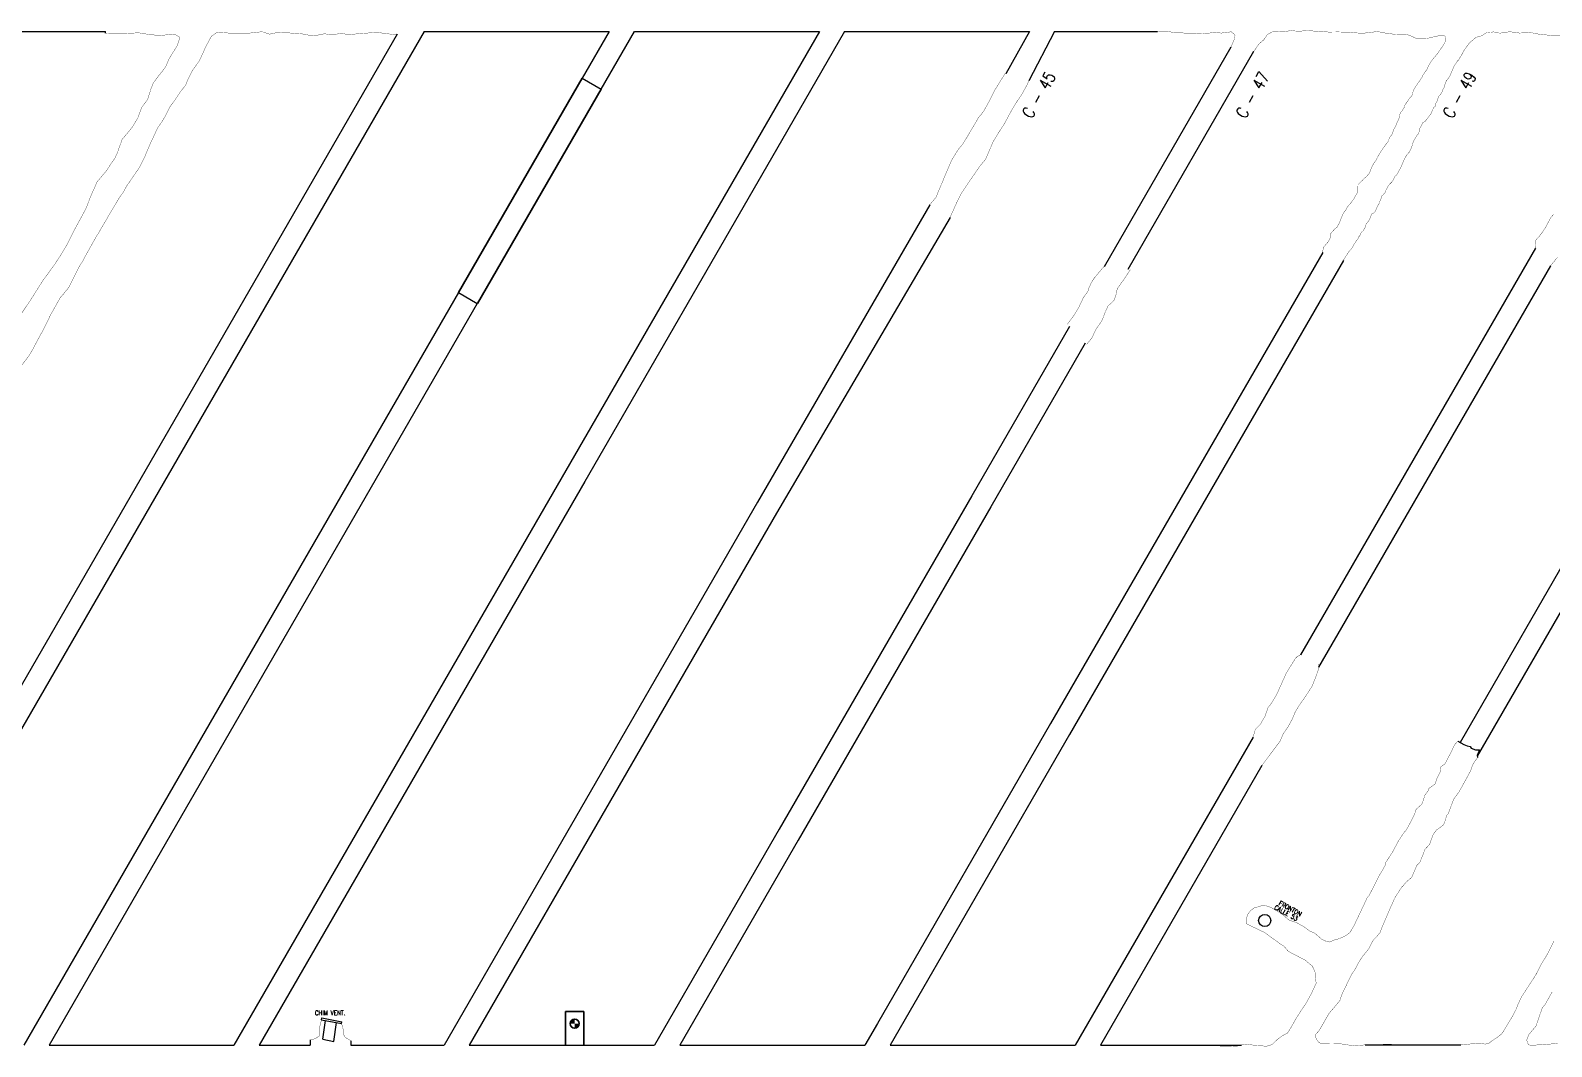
# Model space of a CAD drawing. Header units: millimetres. Extents: x -28 to 1943, y -5245 to 2752.
# Drawn here: x 1267.3 to 1517.8, y 2087 to 2254.5 of the extents above; entities that cross this region are included whole.
import ezdxf

# ---------------------------------------------------------------- set-up
doc = ezdxf.new("R2010")
doc.units = ezdxf.units.MM
doc.styles.add('ROMANS', font='romans.shx', dxfattribs={"width": 0.8})

msp = doc.modelspace()

# ---------------------------------------------------------------- hatches: boundary and pattern name
at = {"lineweight": 35}
h = msp.add_hatch(color=3, dxfattribs=at)
h.paths.add_polyline_path([(1356.911, 2091.56, 0.4142136), (1356.161, 2090.81), (1356.911, 2090.81)])
h.paths.add_polyline_path([(1357.661, 2090.81), (1356.911, 2090.81), (1356.911, 2090.06, 0.4142136)])

# ---------------------------------------------------------------- linework, layer by layer
for p, q in [((1337.749, 2211.273), (1358.164, 2246.611)), ((1361.281, 2244.811), (1340.876, 2209.468))]:
    msp.add_line(p, q, dxfattribs=at)
at = {"linetype": 'Continuous'}
for points in [[(1327.669, 2253.844), (1231.506, 2087.286)], [(1327.669, 2253.844), (1231.506, 2087.286)], [(1332.096, 2254.314), (1235.663, 2087.286)], [(1332.096, 2254.314), (1235.663, 2087.286)], [(1387.025, 2236.642), (1355.464, 2181.977)], [(1387.025, 2236.642), (1355.464, 2181.977)], [(1390.142, 2234.841), (1358.582, 2180.177)], [(1390.142, 2234.841), (1358.582, 2180.177)], [(1337.749, 2211.273), (1266.165, 2087.286)], [(1337.749, 2211.273), (1266.165, 2087.286)], [(1337.749, 2211.273), (1340.873, 2209.47)], [(1337.749, 2211.273), (1340.873, 2209.47)], [(1340.867, 2209.473), (1270.322, 2087.286)], [(1340.867, 2209.473), (1270.322, 2087.286)], [(1355.464, 2181.977), (1300.789, 2087.286)], [(1355.464, 2181.977), (1300.789, 2087.286)], [(1358.582, 2180.177), (1304.946, 2087.286)], [(1358.582, 2180.177), (1304.946, 2087.286)], [(1387.022, 2176.723), (1335.386, 2087.286)], [(1387.022, 2176.723), (1335.386, 2087.286)], [(1390.14, 2174.923), (1339.542, 2087.286)], [(1390.14, 2174.923), (1339.542, 2087.286)], [(1480.11, 2157.865), (1476.5, 2151.613)], [(1480.11, 2157.865), (1476.5, 2151.613)], [(1483.227, 2156.065), (1479.462, 2149.543)], [(1483.227, 2156.065), (1479.462, 2149.543)], [(1435.319, 2140.284), (1406.78, 2090.854)], [(1435.319, 2140.284), (1406.78, 2090.854)], [(1438.436, 2138.484), (1408.877, 2087.286)], [(1438.436, 2138.484), (1408.877, 2087.286)], [(1468.66, 2138.034), (1439.361, 2087.286)], [(1468.66, 2138.034), (1439.361, 2087.286)], [(1502.375, 2137.36), (1503.4, 2136.797), (1503.934, 2136.581), (1504.449, 2136.498), (1504.577, 2136.205), (1505.298, 2135.943), (1505.937, 2135.953), (1505.564, 2135.018), (1505.635, 2134.677)], [(1470.106, 2133.338), (1443.518, 2087.286)], [(1470.106, 2133.338), (1443.518, 2087.286)], [(1390.606, 2122.837), (1370.08, 2087.284)], [(1390.606, 2122.837), (1370.08, 2087.284)], [(1393.724, 2121.037), (1374.236, 2087.283)], [(1393.724, 2121.037), (1374.236, 2087.283)], [(1315.202, 2091.463), (1315.258, 2091.758)], [(1315.202, 2091.463), (1315.258, 2091.758)], [(1315.202, 2091.463), (1318.494, 2090.838)], [(1315.202, 2091.463), (1318.494, 2090.838)], [(1315.258, 2091.758), (1318.55, 2091.133)], [(1315.258, 2091.758), (1318.55, 2091.133)], [(1315.433, 2088.239), (1315.886, 2091.333)], [(1315.433, 2088.239), (1315.886, 2091.333)], [(1317.245, 2087.877), (1317.692, 2090.99)], [(1317.245, 2087.877), (1317.692, 2090.99)], [(1318.494, 2090.838), (1318.55, 2091.133)], [(1318.494, 2090.838), (1318.55, 2091.133)], [(1406.78, 2090.854), (1404.712, 2087.286)], [(1406.78, 2090.854), (1404.712, 2087.286)], [(1313.361, 2088.125), (1313.361, 2087.286)], [(1313.361, 2088.125), (1313.361, 2087.286)], [(1315.433, 2088.239), (1317.245, 2087.877)], [(1315.433, 2088.239), (1317.245, 2087.877)], [(1320.026, 2087.99), (1320.026, 2087.286)], [(1320.026, 2087.99), (1320.026, 2087.286)], [(1270.322, 2087.286), (1300.789, 2087.286)], [(1270.322, 2087.286), (1300.789, 2087.286)], [(1304.946, 2087.286), (1313.361, 2087.286)], [(1304.946, 2087.286), (1313.361, 2087.286)], [(1320.026, 2087.286), (1335.386, 2087.286)], [(1320.026, 2087.286), (1335.386, 2087.286)], [(1339.542, 2087.286), (1370.081, 2087.286)], [(1339.542, 2087.286), (1370.081, 2087.286)], [(1374.238, 2087.286), (1404.72, 2087.286)], [(1374.238, 2087.286), (1404.72, 2087.286)], [(1408.877, 2087.286), (1439.361, 2087.286)], [(1408.877, 2087.286), (1439.361, 2087.286)], [(1443.518, 2087.286), (1466.763, 2087.286)], [(1443.518, 2087.286), (1466.763, 2087.286)], [(1487.148, 2087.312), (1502.875, 2087.293)], [(1487.148, 2087.312), (1502.875, 2087.293)]]:
    msp.add_lwpolyline(points, dxfattribs=at)
for points in [[(1264.338, 2254.314), (1279.626, 2254.314)], [(1264.338, 2254.314), (1279.626, 2254.314)], [(1279.626, 2254.014), (1279.626, 2254.314)], [(1279.626, 2254.014), (1279.626, 2254.314)], [(1332.096, 2254.314), (1362.599, 2254.314)], [(1332.096, 2254.314), (1362.599, 2254.314)], [(1362.599, 2254.314), (1358.155, 2246.617)], [(1362.599, 2254.314), (1358.155, 2246.617)], [(1362.599, 2254.314), (1358.155, 2246.617)], [(1362.599, 2254.314), (1358.155, 2246.617)], [(1361.272, 2244.817), (1366.756, 2254.314)], [(1361.272, 2244.817), (1366.756, 2254.314)], [(1366.756, 2254.314), (1397.221, 2254.312)], [(1366.756, 2254.314), (1397.221, 2254.312)], [(1397.223, 2254.314), (1387.025, 2236.642)], [(1397.223, 2254.314), (1387.025, 2236.642)], [(1401.379, 2254.314), (1390.142, 2234.841)], [(1401.379, 2254.314), (1390.142, 2234.841)], [(1401.378, 2254.311), (1431.816, 2254.309)], [(1401.378, 2254.311), (1431.816, 2254.309)], [(1431.816, 2254.309), (1427.927, 2247.347)], [(1431.816, 2254.309), (1427.927, 2247.347)], [(1435.973, 2254.309), (1431.698, 2246.187)], [(1435.973, 2254.309), (1431.698, 2246.187)], [(1435.973, 2254.309), (1452.913, 2254.308)], [(1435.973, 2254.309), (1452.913, 2254.308)], [(1465.023, 2251.731), (1444.129, 2215.542)], [(1465.023, 2251.731), (1444.129, 2215.542)], [(1468.759, 2251.002), (1448.027, 2215.092)], [(1468.759, 2251.002), (1448.027, 2215.092)], [(1358.155, 2246.617), (1361.272, 2244.817)], [(1358.155, 2246.617), (1361.272, 2244.817)], [(1415.411, 2225.763), (1387.022, 2176.723)], [(1415.411, 2225.763), (1387.022, 2176.723)], [(1418.739, 2223.638), (1390.14, 2174.923)], [(1418.739, 2223.638), (1390.14, 2174.923)], [(1480.135, 2217.909), (1435.319, 2140.284)], [(1480.135, 2217.909), (1435.319, 2140.284)], [(1515.182, 2218.613), (1480.11, 2157.865)], [(1515.182, 2218.613), (1480.11, 2157.865)], [(1483.532, 2216.593), (1438.436, 2138.484)], [(1483.532, 2216.593), (1438.436, 2138.484)], [(1517.65, 2215.687), (1483.227, 2156.065)], [(1517.65, 2215.687), (1483.227, 2156.065)], [(1549.943, 2211.691), (1505.594, 2134.875)], [(1549.943, 2211.691), (1505.594, 2134.875)], [(1438.446, 2205.697), (1422.327, 2177.778)], [(1438.446, 2205.697), (1422.327, 2177.778)], [(1441.027, 2202.968), (1425.445, 2175.978)], [(1441.027, 2202.968), (1425.445, 2175.978)], [(1422.328, 2177.778), (1390.606, 2122.837)], [(1422.328, 2177.778), (1390.606, 2122.837)], [(1425.446, 2175.978), (1393.724, 2121.037)], [(1425.446, 2175.978), (1393.724, 2121.037)], [(1523.47, 2173.038), (1502.752, 2137.153)], [(1523.47, 2173.038), (1502.752, 2137.153)]]:
    msp.add_lwpolyline(points)
at = {"const_width": 0.05}
for points in [[(1265.639, 2207.608), (1267.309, 2210.099), (1269.31, 2213.265), (1271.247, 2215.921), (1272.371, 2217.657), (1273.39, 2219.375), (1273.389, 2219.41), (1274.554, 2221.719), (1275.878, 2224.145), (1276.458, 2225.264), (1277.061, 2226.851), (1278.234, 2229.531), (1279.836, 2231.424), (1280.557, 2232.558), (1281.14, 2233.383), (1281.565, 2234.306), (1282.352, 2236.495), (1284.014, 2238.525), (1284.952, 2240.07), (1285.592, 2241.804), (1286.57, 2243.137), (1287.133, 2244.933), (1287.538, 2245.912), (1289.497, 2248.436), (1290.152, 2249.916), (1291.429, 2251.942), (1291.894, 2253.325), (1290.998, 2253.863), (1288.382, 2253.642), (1286.255, 2253.905)], [(1305.409, 2254.269), (1303.027, 2254.01), (1300.164, 2254.033), (1298.023, 2254.188), (1297.056, 2253.505), (1296.208, 2251.936), (1295.113, 2249.528), (1293.93, 2247.862), (1293.165, 2246.308), (1292.845, 2245.514), (1291.823, 2244.172), (1291.097, 2243.073), (1290.223, 2241.895), (1289.552, 2240.5), (1288.935, 2239.468), (1288.226, 2238.441), (1287.093, 2236.025), (1286.281, 2234.139), (1286.126, 2233.734), (1285.411, 2232.288), (1285.226, 2231.93), (1284.448, 2230.785), (1283.064, 2228.781), (1282.614, 2227.9), (1281.866, 2226.857), (1280.237, 2224.132), (1280.138, 2223.948), (1278.449, 2221.057), (1278.139, 2220.563), (1276.568, 2217.779), (1275.779, 2216.31), (1275.441, 2215.826), (1274.944, 2214.889), (1273.604, 2212.188), (1272.783, 2211.151), (1272.155, 2210.427), (1270.653, 2207.751), (1269.209, 2204.816)], [(1279.626, 2254.014), (1282.087, 2253.957), (1285.087, 2254.088), (1286.255, 2253.905)], [(1305.409, 2254.269), (1306.633, 2253.863), (1307.924, 2254.137), (1309.959, 2254.065), (1311.933, 2253.928), (1313.846, 2253.562), (1315.699, 2253.931), (1317.277, 2253.735), (1318.277, 2254.039), (1319.665, 2253.794), (1321.83, 2253.987), (1324.334, 2254.16), (1327.135, 2253.804), (1327.669, 2253.844)], [(1256.569, 2183.108), (1257.224, 2184.588), (1258.68, 2186.83), (1259.629, 2188.456), (1260.739, 2190.485), (1261.979, 2192.055), (1262.855, 2193.4), (1263.406, 2194.265), (1263.998, 2195.596), (1264.619, 2196.53), (1265.247, 2198.084), (1265.616, 2198.987), (1265.795, 2199.228), (1267.126, 2201.054), (1267.677, 2202.003), (1269.033, 2204.566), (1269.209, 2204.816)]]:
    msp.add_lwpolyline(points, dxfattribs=at)
at = {"color": 5, "linetype": 'Continuous', "const_width": 0.05}
for points in [[(1451.821, 2254.185), (1453.62, 2254.387), (1454.514, 2254.308), (1455.638, 2254.16), (1455.716, 2254.081), (1456.981, 2254.081), (1457.457, 2254.037), (1458.375, 2254.056), (1459.259, 2254.011), (1459.797, 2253.908), (1460.322, 2253.895), (1462.47, 2254.188), (1463.407, 2254.042), (1465.071, 2254.261), (1465.694, 2253.734), (1465.534, 2252.949), (1465.023, 2251.731)], [(1467.963, 2249.856), (1469.625, 2252.247), (1470.424, 2252.931), (1471.021, 2253.816), (1471.782, 2254.222), (1472.529, 2254.35), (1473.262, 2254.322), (1473.683, 2254.282), (1474.986, 2254.461), (1475.359, 2254.408), (1476.216, 2254.35), (1477.57, 2254.454), (1479.286, 2254.342), (1481.096, 2254.218), (1482.71, 2254.231), (1484.377, 2254.199), (1485.658, 2254.071), (1486.769, 2254.021), (1487.612, 2254.106), (1489.13, 2254.305), (1490.317, 2254.072), (1490.806, 2253.988)], [(1489.13, 2254.305), (1490.805, 2253.988), (1491.178, 2253.954), (1491.602, 2253.896), (1491.82, 2253.802), (1492.241, 2253.784), (1492.953, 2253.818), (1493.39, 2253.803), (1493.861, 2253.811), (1494.144, 2253.756), (1494.408, 2253.689), (1494.72, 2253.556), (1494.903, 2253.483), (1495.106, 2253.354), (1495.361, 2253.257), (1495.597, 2253.17), (1496.025, 2253.086), (1496.368, 2253.083), (1497.059, 2253.171), (1497.454, 2253.191), (1498.117, 2253.376), (1498.531, 2253.424), (1498.791, 2253.448), (1499.381, 2253.676), (1499.716, 2253.708), (1500.103, 2253.656), (1500.186, 2253.607), (1500.329, 2253.495), (1500.347, 2253.161), (1500.344, 2252.846), (1500.266, 2252.481), (1499.986, 2252.009), (1499.806, 2251.758), (1499.348, 2251.131), (1499.135, 2250.774), (1498.182, 2249.635), (1497.859, 2249.142), (1497.515, 2248.541), (1497.382, 2248.191), (1496.622, 2247.083), (1496.489, 2246.759), (1495.653, 2245.545), (1495.032, 2244.553), (1494.992, 2244.227), (1494.918, 2243.871), (1494.659, 2243.562), (1494.3, 2243.105), (1494, 2242.658), (1493.822, 2242.393), (1493.664, 2242.142), (1493.603, 2241.837), (1493.436, 2241.602), (1493.222, 2241.254), (1493.02, 2241.008), (1492.823, 2240.656), (1492.812, 2240.379), (1492.73, 2240.038), (1492.572, 2239.697), (1492.41, 2239.337), (1492.318, 2239.17), (1492.148, 2238.687), (1491.861, 2238.22), (1491.79, 2238.018), (1491.743, 2237.866), (1491.595, 2237.532), (1491.548, 2237.363), (1491.29, 2237.027), (1491.082, 2236.662), (1491.036, 2236.495), (1490.982, 2236.274), (1490.493, 2235.618), (1489.954, 2234.878), (1489.623, 2234.358), (1489.152, 2233.61), (1489.093, 2233.417), (1488.855, 2232.963), (1488.631, 2232.714), (1488.241, 2232.017), (1488.079, 2231.598), (1488.011, 2231.368), (1487.791, 2230.935), (1487.62, 2230.722), (1487.368, 2230.432), (1487.118, 2230.206), (1486.871, 2230.008), (1486.677, 2229.759), (1486.573, 2229.712), (1486.143, 2229.25), (1485.951, 2229.076), (1485.931, 2228.337), (1485.901, 2227.861), (1485.765, 2227.623), (1485.609, 2227.351), (1485.358, 2226.891), (1485.184, 2226.601), (1484.995, 2226.35), (1484.831, 2226.116), (1484.587, 2225.849), (1484.412, 2225.672), (1484.219, 2225.41), (1484.084, 2225.182), (1483.941, 2224.914), (1483.642, 2224.519), (1483.476, 2224.249), (1483.346, 2223.955), (1483.152, 2223.485), (1483.011, 2223.091), (1482.805, 2222.629), (1482.511, 2222.077), (1482.019, 2221.666), (1481.477, 2221.047), (1481.457, 2220.934), (1481.45, 2220.701), (1481.404, 2220.405), (1481.103, 2219.72), (1480.222, 2218.683), (1480.135, 2217.909)], [(1483.532, 2216.593), (1484.411, 2217.986), (1484.601, 2218.221), (1484.757, 2218.391), (1484.925, 2218.557), (1485.268, 2219.197), (1485.406, 2219.374), (1485.565, 2219.669), (1485.93, 2220.107), (1486.093, 2220.499), (1486.252, 2220.657), (1486.506, 2221.223), (1486.709, 2221.419), (1486.792, 2221.447), (1487.117, 2222.007), (1487.284, 2222.559), (1487.461, 2222.817), (1487.719, 2223.137), (1487.903, 2223.465), (1487.988, 2223.746), (1488.097, 2223.992), (1488.212, 2224.242), (1488.483, 2224.339), (1488.521, 2224.407), (1488.743, 2224.628), (1488.894, 2224.906), (1489.028, 2225.116), (1489.106, 2225.448), (1489.323, 2225.804), (1489.517, 2226.123), (1489.569, 2226.382), (1489.651, 2226.616), (1489.733, 2226.747), (1489.848, 2227.222), (1490.066, 2227.353), (1490.435, 2227.809), (1490.589, 2228.244), (1490.618, 2228.284), (1490.836, 2228.695), (1490.951, 2228.925), (1491.159, 2229.136), (1491.499, 2229.485), (1491.597, 2229.596), (1491.817, 2229.988), (1491.908, 2230.158), (1492.035, 2230.474), (1492.264, 2230.56), (1492.699, 2231.357), (1493.041, 2231.982), (1493.496, 2233.069), (1493.903, 2233.858), (1494.388, 2234.419), (1494.753, 2235.149), (1495.002, 2235.977), (1495.202, 2236.417), (1495.492, 2236.888), (1495.685, 2237.214), (1495.939, 2237.526), (1496.107, 2238.09), (1496.163, 2238.438), (1496.294, 2238.639), (1496.456, 2238.921), (1496.561, 2239.222), (1496.813, 2239.401), (1497.08, 2239.565), (1497.305, 2239.871), (1497.54, 2240.204), (1497.739, 2240.483), (1497.909, 2240.685), (1498.023, 2240.85), (1498.099, 2241.041), (1498.279, 2241.474), (1498.399, 2241.766), (1498.635, 2241.939), (1498.743, 2242.214), (1498.792, 2242.523), (1498.964, 2242.796), (1499.047, 2243.061), (1499.166, 2243.428), (1499.247, 2243.607), (1499.474, 2243.879), (1499.723, 2244.186), (1499.839, 2244.468), (1499.935, 2244.727), (1500.135, 2245.067), (1500.155, 2245.159), (1500.214, 2245.435), (1500.354, 2245.782), (1500.476, 2246.155), (1500.542, 2246.217), (1501.082, 2246.968), (1501.8, 2248.677), (1502.003, 2248.937), (1502.268, 2249.379), (1502.518, 2249.628), (1502.753, 2250.025), (1502.991, 2250.398), (1503.292, 2250.992), (1503.572, 2251.427), (1503.97, 2251.928), (1504.11, 2252.158), (1504.327, 2252.455), (1504.536, 2252.623), (1504.831, 2252.859), (1505.038, 2253.05), (1505.3, 2253.278), (1505.598, 2253.398), (1506.079, 2253.513), (1506.376, 2253.623), (1506.667, 2253.827), (1506.973, 2254.009), (1507.222, 2254.169), (1507.578, 2254.165), (1507.959, 2254.175), (1508.148, 2254.233), (1508.283, 2254.246), (1508.776, 2254.142), (1509.114, 2254.063), (1509.427, 2254.045), (1509.73, 2254.095), (1509.982, 2254.191), (1510.372, 2254.197), (1510.904, 2254.255), (1511.541, 2254.202), (1512.522, 2254.051), (1513.255, 2254.079), (1514.125, 2254.181)], [(1519.946, 2253.675), (1517.762, 2253.659), (1515.814, 2253.853), (1514.125, 2254.181)], [(1427.927, 2247.347), (1427.776, 2247.325), (1426.088, 2244.601), (1425.1, 2242.631), (1424.257, 2241.139), (1423.249, 2239.868), (1423.203, 2239.709), (1421.822, 2237.365), (1420.852, 2235.76), (1420.132, 2234.925), (1418.998, 2233.093), (1418.628, 2232.241), (1416.422, 2226.974), (1415.411, 2225.763)], [(1418.739, 2223.638), (1419.64, 2225.665), (1420.505, 2227.467), (1421.99, 2229.705), (1423.632, 2232.079), (1424.585, 2233.22), (1425.259, 2234.762), (1425.801, 2236.073), (1426.709, 2237.6), (1426.798, 2237.726), (1427.755, 2239.194), (1428.604, 2240.813), (1429.586, 2242.49), (1430.638, 2244.052), (1431.477, 2245.605), (1431.698, 2246.187)], [(1515.182, 2218.613), (1515.27, 2219.975), (1515.799, 2220.553), (1516.279, 2221.19), (1516.848, 2222.015), (1517.28, 2222.857), (1517.491, 2223.184), (1517.644, 2223.564), (1518.186, 2224.185)], [(1438.089, 2206.074), (1439.153, 2207.54), (1439.985, 2208.917), (1440.674, 2210.382), (1441.57, 2211.673), (1441.557, 2211.913), (1442.064, 2213.005), (1442.55, 2213.742), (1442.892, 2214.135), (1444.059, 2215.55)], [(1518.793, 2217.078), (1517.65, 2215.687)], [(1448.433, 2215.045), (1447.744, 2213.969), (1446.293, 2211.921), (1446.069, 2210.864), (1445.77, 2210.045), (1445.433, 2209.669), (1444.784, 2209.113), (1444.309, 2208.062), (1443.734, 2206.58), (1442.84, 2205.355), (1442.123, 2203.834), (1441.247, 2202.735)]]:
    msp.add_lwpolyline(points, dxfattribs=at)
at = {"linetype": 'Continuous', "const_width": 0.05}
for points in [[(1468.531, 2137.598), (1469.038, 2139.307), (1469.854, 2140.118), (1470.64, 2141.491), (1471.121, 2142.859), (1471.689, 2143.61), (1472.52, 2144.994), (1473.353, 2146.823), (1474.127, 2148.566), (1474.54, 2149.231), (1475.603, 2150.941), (1475.905, 2151.273), (1476.514, 2151.621)], [(1479.486, 2150.068), (1479.446, 2149.199), (1478.858, 2147.593), (1478.385, 2146.414), (1477.315, 2144.755), (1476.217, 2143.191), (1475.503, 2141.971), (1475.33, 2141.484), (1475.074, 2140.921), (1474.408, 2139.679), (1473.606, 2138.541), (1473.079, 2137.299), (1470.106, 2133.338)], [(1462.851, 2087.132), (1465.884, 2087.053), (1467.371, 2087.447), (1469.362, 2087.183), (1470.891, 2087.095), (1471.761, 2087.346), (1472.632, 2088.168), (1473.512, 2088.82), (1474.344, 2089.267), (1474.917, 2090.186), (1475.602, 2091.401), (1476.514, 2092.886), (1477.272, 2093.95), (1478.273, 2095.784), (1479.052, 2097.469), (1478.856, 2099.389), (1478.429, 2100.283), (1477.26, 2101.265), (1474.499, 2102.705), (1473.659, 2103.661), (1473.383, 2103.78), (1471.404, 2105.205), (1470.524, 2105.847), (1467.5, 2107.301), (1467.698, 2108.676), (1468.244, 2109.45), (1468.795, 2109.855), (1469.652, 2110.108), (1470.357, 2110.366), (1471.382, 2110.032), (1471.58, 2109.985), (1473.519, 2108.803), (1474.593, 2107.871), (1475.854, 2107.435), (1476.989, 2106.8), (1478.003, 2106.067), (1478.821, 2105.722), (1479.953, 2104.73), (1480.677, 2104.389), (1481.331, 2104.253), (1481.927, 2104.555), (1482.734, 2104.776), (1483.647, 2105.155), (1484.211, 2105.504), (1484.639, 2105.861), (1485.292, 2106.961), (1487.498, 2111.631), (1487.767, 2111.897), (1488.778, 2113.892), (1489.185, 2114.72), (1489.683, 2115.636), (1489.782, 2115.734), (1490.468, 2116.978), (1490.563, 2117.444), (1491.599, 2119.018), (1492.573, 2120.851), (1493.441, 2122.194), (1493.894, 2122.712), (1494.655, 2124.092), (1495.283, 2125.362), (1495.505, 2126.108), (1496.459, 2126.965), (1496.71, 2127.666), (1496.949, 2128.423), (1497.489, 2129.176), (1497.631, 2129.577), (1498.663, 2130.307), (1498.889, 2131.074), (1499.538, 2132.376), (1499.596, 2133.127), (1500.263, 2133.604), (1500.787, 2134.609), (1501.271, 2135.522), (1501.855, 2136.766), (1502.375, 2137.36)], [(1505.635, 2134.677), (1505.212, 2134.054), (1504.843, 2133.459), (1504.488, 2132.478), (1504.104, 2131.734), (1502.667, 2129.141), (1502.568, 2128.937), (1501.704, 2127.818), (1501.539, 2127.311), (1501.347, 2126.821), (1500.77, 2125.331), (1500.551, 2125.136), (1500.226, 2123.982), (1500.004, 2123.56), (1499.494, 2123.133), (1498.931, 2122.773), (1498.351, 2122.031), (1497.771, 2120.441), (1497.64, 2120.239), (1497.006, 2119.566), (1496.592, 2118.509), (1496.112, 2117.335), (1495.781, 2117.045), (1495.598, 2116.798), (1494.814, 2114.946), (1493.832, 2114.078), (1493.363, 2113.511), (1493.173, 2113.338), (1491.993, 2111.515), (1489.997, 2106.933), (1489.568, 2105.798), (1488.988, 2105.105), (1488.432, 2104.534), (1487.703, 2103.123), (1486.751, 2101.964), (1486.044, 2100.88), (1485.44, 2099.708), (1484.964, 2099.06), (1483.541, 2096.164), (1483.198, 2095.39), (1483.003, 2094.66), (1481.152, 2092.461), (1479.805, 2090.105), (1479.475, 2089.591), (1478.944, 2089.01), (1478.992, 2088.542), (1479.159, 2088.181), (1479.427, 2087.778), (1479.942, 2087.481), (1481.427, 2087.454), (1483.206, 2087.465), (1485.191, 2087.166), (1487.776, 2087.359), (1491.474, 2087.428)], [(1500.842, 2087.226), (1502.469, 2087.252), (1503.929, 2087.398), (1505.672, 2087.6), (1506.911, 2087.437), (1507.494, 2087.578), (1508.159, 2088.067), (1508.576, 2088.338), (1509.498, 2089.005), (1509.889, 2089.512), (1511.297, 2091.845), (1511.956, 2093.088), (1512.303, 2094.003), (1512.928, 2095.286), (1515.235, 2098.838), (1515.971, 2100.306), (1517.228, 2102.391), (1518.257, 2104.458)], [(1518.815, 2087.539), (1516.074, 2087.327), (1514.563, 2087.249), (1514.026, 2087.31), (1513.729, 2088.083), (1514.083, 2089.001), (1515.276, 2090.426), (1516.294, 2093.383), (1516.777, 2093.981), (1517.934, 2096.034)], [(1313.361, 2088.125), (1314.206, 2088.337), (1314.854, 2088.786), (1314.88, 2090.179), (1315.202, 2091.463)], [(1318.494, 2090.838), (1318.731, 2090.101), (1318.873, 2088.953), (1319.114, 2088.55), (1320.026, 2087.99)]]:
    msp.add_lwpolyline(points, dxfattribs=at)
at = {"color": 3, "lineweight": 35}
msp.add_lwpolyline([(1355.411, 2087.281), (1355.411, 2092.81), (1358.411, 2092.81), (1358.411, 2087.281)], dxfattribs=at)
at = {"linetype": 'Continuous'}
msp.add_circle((1470.583, 2107.803), 1, dxfattribs=at)
at = {"color": 3, "lineweight": 35}
msp.add_circle((1356.911, 2090.81), 0.75, dxfattribs=at)

# ---------------------------------------------------------------- texts
at = {"style": 'ROMANS', "width": 0.8}
for s, height, rotation, p in [('C - 47', 2, 60.34719, (1467.423, 2239.816)), ('C - 45', 2, 60.34719, (1432.224, 2239.816)), ('C - 49', 2, 60.34719, (1501.521, 2239.816)), ('CALLE 53', 0.75, 331.18864, (1472.081, 2109.737)), ('FRONTON', 0.75, 331.18864, (1472.833, 2110.423))]:
    msp.add_text(s, height=height, rotation=rotation, dxfattribs=at).set_placement(p)
msp.add_text('CHIM VENT.', height=0.75, dxfattribs=at).set_placement((1314.112, 2092.205))

doc.saveas('drawing.dxf')
